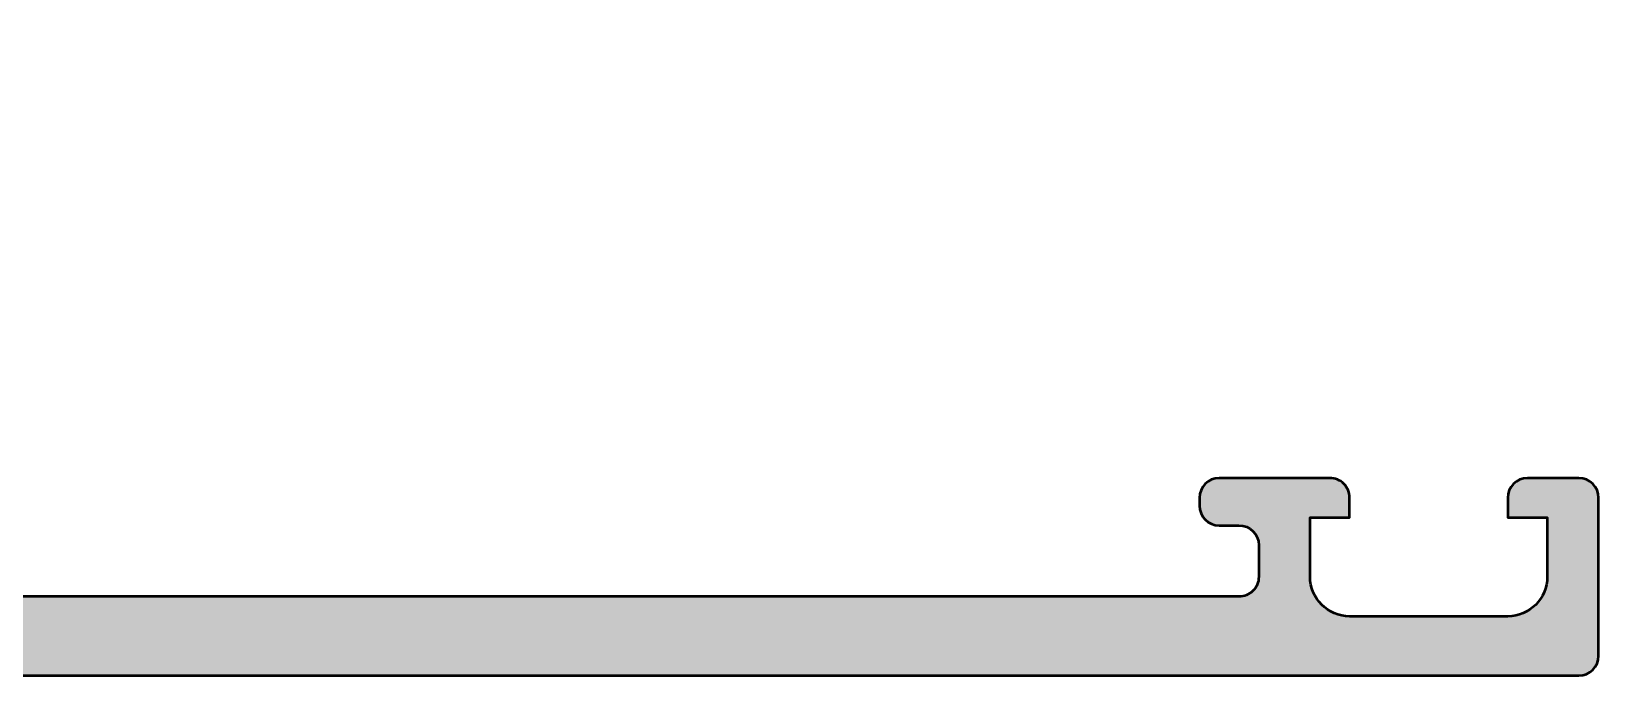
# Model space of a CAD drawing. Extents: x 0 to 84.5, y 0 to 75.
# Drawn here: x 44.85 to 84.5, y 0 to 16.3 of the extents above; entities that cross this region are included whole.
import ezdxf

# ---------------------------------------------------------------- set-up
doc = ezdxf.new("R2010")
doc.units = 0
doc.layers.add('0S-Alu contour', color=7, linetype='Continuous', lineweight=50)
doc.layers.add('0S-Alu hatch', color=252, linetype='Continuous', lineweight=25)

# ---------------------------------------------------------------- blocks, each defined once
blk = doc.blocks.new('357460__110EBE05_A1E1_44D3_B957_18765CCB0CA1_')
at = {"layer": '0S-Alu hatch'}
h = blk.add_hatch(color=256, dxfattribs=at)
edge = h.paths.add_edge_path()
edge.add_line((4.038777271898537, 9.893795411033778), (15.90008572353681, 9.892615715859696))
edge.add_ellipse((15.89998626613141, 8.892615894695659), major_axis=(-0.9999998261099275, 0), ratio=1, start_angle=180, end_angle=269.9943015094291, ccw=False)
edge.add_line((16.89998609224134, 8.892615894695659), (16.89998609224142, 2.792169532215742))
edge.add_ellipse((15.8999865223877, 2.792169532215745), major_axis=(-0.9999995698537238, 0), ratio=1, start_angle=89.9936521724153, end_angle=180, ccw=False)
edge.add_line((15.89987573194388, 1.792169968499284), (4.040330807359737, 1.793483893318324))
edge.add_line((4.040330807359737, 1.793483893318324), (2.999984184892696, 1.19283239070907))
edge.add_line((2.999984184892696, 1.19283239070907), (1.499984184892696, 1.192832390709071))
edge.add_line((1.499984184892696, 1.192832390709071), (1.499999443681757, 1.999999443931727))
edge.add_line((1.499999443681757, 1.999999443931727), (0.4999994436819115, 1.999999443931729))
edge.add_arc((0.4999994436819108, 1.499999443931728), 0.5000000000000009, 89.99999999999991, 180)
edge.add_line((-5.563180902e-07, 1.499999443931728), (-5.563185508e-07, 0.5000000002681013))
edge.add_arc((0.5000152590570418, 0.5000000002680258), 0.5000158153755925, 180, 269.9981877490386)
edge.add_line((0.4999994436837338, -1.58148574485e-05), (83.99993449912272, -1.58190744666e-05))
edge.add_arc((83.99993449912272, 0.5000491307510511), 0.5000649498255177, 270, 360)
edge.add_line((84.49999944894822, 0.500049130751053), (84.49999945017372, 4.499903606658964))
edge.add_arc((83.99991886453952, 4.49990360600054), 0.5000805856341941, 0, 89.99999999999349)
edge.add_line((83.9999188645396, 4.999984191634734), (82.70000056427558, 4.999984187637767))
edge.add_arc((82.70000056677274, 4.499934233926893), 0.5000499537108736, 90.00000028612648, 180)
edge.add_line((82.19995061306189, 4.499934233926893), (82.19995061555676, 3.999984185142665))
edge.add_line((82.19995061555676, 3.999984185142665), (83.19995061555677, 3.999984185142665))
edge.add_line((83.19995061555677, 3.999984185142665), (83.1999506162403, 2.499947211449106))
edge.add_ellipse((82.19998758925028, 2.499947211449125), major_axis=(-0.9999630269900166, 0), ratio=1, start_angle=90.0000000000008, end_angle=180, ccw=False)
edge.add_line((82.19998758925028, 1.499984184459109), (78.2000274850951, 1.499984182188409))
edge.add_ellipse((78.20002748526599, 2.500061054851891), major_axis=(-1.000076872663481, 0), ratio=1, start_angle=0, end_angle=89.9999999902098, ccw=False)
edge.add_line((77.1999506126025, 2.50006105485189), (77.19995061555676, 3.999984185142665))
edge.add_line((77.19995061555676, 3.999984185142665), (78.19995061555676, 3.999984185142665))
edge.add_line((78.19995061555676, 3.999984185142665), (78.19995061752876, 4.500028590406401))
edge.add_arc((77.69999502082038, 4.500028590406401), 0.4999555967083751, 0, 90.0000000000016)
edge.add_line((77.69999502082035, 4.999984187114776), (74.89996282223582, 4.999984185142657))
edge.add_arc((74.89996282258797, 4.499984185142685), 0.4999999999999716, 90.00000004035284, 180)
edge.add_line((74.399962822588, 4.499984185142685), (74.39996282258801, 4.299984185142616))
edge.add_arc((74.899962822588, 4.299984185142651), 0.5, 180, 269.9999999999968)
edge.add_line((74.89996282258798, 3.799984185142651), (75.39996282258826, 3.799984185142665))
edge.add_ellipse((75.39992772342245, 3.299949085977313), major_axis=(-0.5000351003972169, 0), ratio=1, start_angle=180, end_angle=269.99597821419815, ccw=False)
edge.add_line((75.89996282381966, 3.299949086148935), (75.89996282286238, 2.4999976968443))
edge.add_ellipse((75.39994625912875, 2.499997696844149), major_axis=(-0.5000165637336238, 0), ratio=1, start_angle=89.9999999999983, end_angle=180, ccw=False)
edge.add_line((75.39994625912874, 1.999981133110526), (44.09998474121099, 1.999981133384965))
edge.add_line((44.09998474121099, 1.999981133384965), (38.06152057518622, 2.432378234126496))
edge.add_ellipse((38.09997601978077, 3.431614551980089), major_axis=(-0.9999760197807599, 0), ratio=1, start_angle=0, end_angle=87.79606903055378, ccw=False)
edge.add_line((37.10000000000001, 3.431614551980089), (37.09999999999175, 10.09327929410276))
edge.add_ellipse((37.59999712735979, 10.09327929410276), major_axis=(-0.4999971273680331, 0), ratio=1, start_angle=270.0000000000008, end_angle=360, ccw=False)
edge.add_line((37.59999712735978, 10.59327642147079), (38.50000000000001, 10.59327642147079))
edge.add_arc((38.5, 11.09327642147079), 0.5, 270.0000000000008, 360)
edge.add_line((39, 11.09327642147078), (39.00000000000002, 12.50000000000005))
edge.add_ellipse((39.07883644654287, 12.76752059199298), major_axis=(-0.2788950563271894, 0), ratio=1, start_angle=-1.164589374101297, end_angle=73.58012358053412, ccw=False)
edge.add_line((38.79999900000007, 12.77318899999136), (38.79999900000007, 13.22678299999114))
edge.add_ellipse((39.07886709564336, 13.23244365946811), major_axis=(-0.2789255417372767, 0), ratio=1, start_angle=-73.5754054446345, end_angle=1.162870072869282, ccw=False)
edge.add_line((39.00000000000011, 13.49998699999116), (38.99999999999998, 15.37999800000001))
edge.add_arc((38.70000000000014, 15.37999799999999), 0.2999999999998408, 0, 89.99999999999186)
edge.add_line((38.70000000000018, 15.67999799999983), (37.72002568095734, 15.67999799999995))
edge.add_arc((37.7200256809573, 15.37999799999977), 0.300000000000189, 89.99999999999324, 180)
edge.add_line((37.42002568095711, 15.37999799999977), (37.42002568095734, 12.61999999999964))
edge.add_ellipse((37.30002568095748, 12.61999999999963), major_axis=(-0.1199999999998553, 0), ratio=1, start_angle=89.35390802312651, end_angle=180, ccw=False)
edge.add_line((37.298672537763, 12.50000762939441), (32.99999091727534, 12.50000762911511))
edge.add_ellipse((32.99999091727534, 12.99999091707843), major_axis=(-0.4999832879633193, 0), ratio=1, start_angle=0, end_angle=90, ccw=False)
edge.add_line((32.50000762931203, 12.99999091707843), (32.50000762939452, 13.70000457763706))
edge.add_line((32.50000762939452, 13.70000457763706), (33.88825225830078, 16.10452270507813))
edge.add_arc((33.76440309485892, 16.16242995586833), 0.1367181954947071, 334.9409625371278, 464.9299164549246)
edge.add_arc((34.07897837153547, 11.48374871932883), 4.823484484437536, 94.1587393594464, 161.6785123914391)
edge.add_ellipse((28.99999436136017, 13.00001326750438), major_axis=(-0.5000132681235588, 0), ratio=1, start_angle=90.00000000830607, end_angle=179.9989168169343, ccw=False)
edge.add_line((28.99999436143266, 12.49999999938082), (24.99985928421006, 12.49999999941989))
edge.add_ellipse((24.99985928421009, 13.00001406071563), major_axis=(-0.5000140612957386, 0), ratio=1, start_angle=0.0011740741177277414, end_angle=89.9999999999967, ccw=False)
edge.add_arc((20.02185550056641, 11.61337701605192), 4.687763414797633, 17.20534080500239, 86.95750766345859)
edge.add_arc((20.23254128291837, 16.16486091738224), 0.1351601745766995, 73.61624440576657, 206.5142291987346)
edge.add_line((20.11159677941558, 16.10452270507803), (21.49984140832207, 13.7000045776366))
edge.add_line((21.49984140832207, 13.7000045776366), (21.49984140850967, 12.99998629519794))
edge.add_ellipse((20.99986274225059, 12.99998629519811), major_axis=(-0.4999786662590786, 0), ratio=1, start_angle=90.00009934838431, end_angle=180, ccw=False)
edge.add_line((20.9998636091918, 12.50000762893978), (16.69989032203612, 12.50000017346645))
edge.add_ellipse((16.69989011396135, 12.62000017346633), major_axis=(-0.1200000000000641, 0), ratio=1, start_angle=0, end_angle=90.00009934838448, ccw=False)
edge.add_line((16.57989011396128, 12.62000017346633), (16.57989011396118, 15.38016584667992))
edge.add_arc((16.27989011396133, 15.38016584667991), 0.2999999999998479, 0, 90.00000000000067)
edge.add_line((16.27989011396133, 15.68016584667975), (15.29991579491836, 15.68016584667975))
edge.add_arc((15.29991579491836, 15.38016584667968), 0.3000000000000753, 90, 180)
edge.add_line((14.99991579491828, 15.38016584667968), (14.99991579491851, 13.50015484667118))
edge.add_ellipse((14.92104869927527, 13.23261150614826), major_axis=(-0.2789255417371535, 0), ratio=1, start_angle=178.8371299271217, end_angle=253.5754054446293, ccw=False)
edge.add_line((15.19991679491844, 13.22695084667124), (15.19991679491844, 12.77335684667115))
edge.add_ellipse((14.92107934837559, 12.76768843867286), major_axis=(-0.278895056327239, 0), ratio=1, start_angle=106.41987641947699, end_angle=181.1645893740816, ccw=False)
edge.add_line((14.99991579491851, 12.50016784667991), (14.99991579491852, 12.19386140905455))
edge.add_ellipse((14.49991579491852, 12.19386140905452), major_axis=(-0.5000000000000071, 0), ratio=1, start_angle=89.99357176460671, end_angle=180, ccw=False)
edge.add_line((14.49985969798228, 11.69386141220138), (0.5000300159110136, 11.69543210733136))
edge.add_arc((0.4999739184146696, 11.19542711814233), 0.5000049923359242, 89.99357176460683, 180.0008726744492)
edge.add_line((-3.10738632577e-05, 11.19541950254357), (-1.5815049307e-05, 10.19360292651268))
edge.add_arc((0.4999841380554259, 10.19361054211398), 0.4999999531627302, 180.0008726836372, 269.9999999999934)
edge.add_line((0.4999841380553681, 9.693610588951255), (1.499984184892695, 9.693610588951138))
edge.add_line((1.499984184892695, 9.693610588951138), (1.499984184892809, 10.49353734676376))
edge.add_line((1.499984184892809, 10.49353734676376), (2.999984184892697, 10.49353734676375))
edge.add_line((2.999984184892697, 10.49353734676375), (4.038777271898537, 9.893795411033778))
edge = h.paths.add_edge_path()
edge.add_line((18.39998571076335, 2.093281178233524), (18.39998571076335, 10.29327624234526))
edge.add_ellipse((18.89998283813982, 10.29327624234476), major_axis=(-0.4999971273764672, 0), ratio=1, start_angle=270, end_angle=360, ccw=False)
edge.add_line((18.89998283813982, 10.79327336972123), (35.099971214922, 10.79327336971298))
edge.add_ellipse((35.09997408755378, 10.29327624234477), major_axis=(-0.4999971273764592, 0), ratio=1, start_angle=180, end_angle=270.00032918124646, ccw=False)
edge.add_line((35.59997121493025, 10.29327624234528), (35.59997121493025, 2.093281178233532))
edge.add_ellipse((35.09997408755378, 2.093281178233531), major_axis=(-0.4999971273764601, 0), ratio=1, start_angle=90.00000000002927, end_angle=180, ccw=False)
edge.add_line((35.09997408755404, 1.593284050857071), (18.8999828381398, 1.593284050857072))
edge.add_ellipse((18.8999828381398, 2.093281178233524), major_axis=(-0.499997127376453, 0), ratio=1, start_angle=0, end_angle=90.0000000000004, ccw=False)
at = {"layer": '0S-Alu contour', "color": 7}
for points in [[(20.11159677941558, 16.10452270507803), (21.49984140832207, 13.7000045776366), (21.49984140850967, 12.99998629519794)], [(32.50000762931203, 12.99999091707843), (32.50000762939452, 13.70000457763706), (33.88825225830078, 16.10452270507813)], [(16.27989011396133, 15.68016584667975), (15.29991579491836, 15.68016584667975)], [(38.70000000000018, 15.67999799999983), (37.72002568095734, 15.67999799999995)], [(14.99991579491828, 15.38016584667968), (14.99991579491851, 13.50015484667118)], [(16.57989011396128, 12.62000017346633), (16.57989011396118, 15.38016584667992)], [(37.42002568095711, 15.37999799999977), (37.42002568095734, 12.61999999999964)], [(39.00000000000011, 13.49998699999116), (38.99999999999998, 15.37999800000001)], [(15.19991679491844, 13.22695084667124), (15.19991679491844, 12.77335684667115)], [(38.79999900000007, 12.77318899999136), (38.79999900000007, 13.22678299999114)], [(14.99991579491851, 12.50016784667991), (14.99991579491852, 12.19386140905455)], [(20.9998636091918, 12.50000762893978), (16.69989032203612, 12.50000017346645)], [(28.99999436143266, 12.49999999938082), (24.99985928421006, 12.49999999941989)], [(37.298672537763, 12.50000762939441), (32.99999091727534, 12.50000762911511)], [(39, 11.09327642147078), (39.00000000000002, 12.50000000000005)], [(14.49985969798228, 11.69386141220138), (0.5000300159110136, 11.69543210733136)], [(-3.10738632577e-05, 11.19541950254357), (-1.5815049307e-05, 10.19360292651268)], [(18.89998283813982, 10.79327336972123), (35.099971214922, 10.79327336971298)], [(0.4999841380553681, 9.693610588951255), (1.499984184892695, 9.693610588951138), (1.499984184892809, 10.49353734676376), (2.999984184892697, 10.49353734676375), (4.038777271898537, 9.893795411033778)], [(37.59999712735978, 10.59327642147079), (38.50000000000001, 10.59327642147079)], [(18.39998571076335, 2.093281178233524), (18.39998571076335, 10.29327624234526)], [(35.59997121493025, 10.29327624234528), (35.59997121493025, 2.093281178233532)], [(37.10000000000001, 3.431614551980089), (37.09999999999175, 10.09327929410276)], [(4.038777271898537, 9.893795411033778), (15.90008572353681, 9.892615715859696)], [(16.89998609224134, 8.892615894695659), (16.89998609224142, 2.792169532215742)], [(77.69999502082035, 4.999984187114776), (74.89996282223582, 4.999984185142657)], [(83.9999188645396, 4.999984191634734), (82.70000056427558, 4.999984187637767)], [(74.399962822588, 4.499984185142685), (74.39996282258801, 4.299984185142616)], [(77.1999506126025, 2.50006105485189), (77.19995061555676, 3.999984185142665), (78.19995061555676, 3.999984185142665), (78.19995061752876, 4.500028590406401)], [(82.19995061306189, 4.499934233926893), (82.19995061555676, 3.999984185142665), (83.19995061555677, 3.999984185142665), (83.1999506162403, 2.499947211449106)], [(84.49999944894822, 0.500049130751053), (84.49999945017372, 4.499903606658964)], [(74.89996282258798, 3.799984185142651), (75.39996282258826, 3.799984185142665)], [(75.89996282381966, 3.299949086148935), (75.89996282286238, 2.4999976968443)], [(75.39994625912874, 1.999981133110526), (44.09998474121099, 1.999981133384965), (38.06152057518622, 2.432378234126496)], [(15.89987573194388, 1.792169968499284), (4.040330807359737, 1.793483893318324), (2.999984184892696, 1.19283239070907), (1.499984184892696, 1.192832390709071), (1.499999443681757, 1.999999443931727), (0.4999994436819115, 1.999999443931729)], [(35.09997408755404, 1.593284050857071), (18.8999828381398, 1.593284050857072)], [(-5.563180902e-07, 1.499999443931728), (-5.563185508e-07, 0.5000000002681013)], [(82.19998758925028, 1.499984184459109), (78.2000274850951, 1.499984182188409)], [(0.4999994436837338, -1.58148574485e-05), (83.99993449912272, -1.58190744666e-05)]]:
    blk.add_lwpolyline(points, dxfattribs=at)
for centre, radius, start, end in [((20.23254128291837, 16.16486091738224), 0.1351601745766995, 73.61624440576657, 206.5142291987346), ((20.02185550056641, 11.61337701605192), 4.687763414797633, 17.20534080500239, 86.95750766345859), ((34.07897837153547, 11.48374871932883), 4.823484484437536, 94.1587393594464, 161.6785123914391), ((33.76440309485892, 16.16242995586833), 0.1367181954947071, 334.9409625371278, 104.9299164549245), ((15.29991579491836, 15.38016584667968), 0.3000000000000753, 90, 180), ((16.27989011396133, 15.38016584667991), 0.2999999999998479, 0, 90.00000000000067), ((37.7200256809573, 15.37999799999977), 0.300000000000189, 89.99999999999324, 180), ((38.70000000000014, 15.37999799999999), 0.2999999999998408, 0, 89.99999999999186), ((0.4999739184146696, 11.19542711814233), 0.5000049923359242, 89.99357176460683, 180.0008726744492), ((38.5, 11.09327642147079), 0.5, 270.0000000000008, 0), ((0.4999841380554259, 10.19361054211398), 0.4999999531627302, 180.0008726836372, 269.9999999999934), ((74.89996282258797, 4.499984185142685), 0.4999999999999716, 90.00000004035284, 180), ((77.69999502082038, 4.500028590406401), 0.4999555967083751, 0, 90.0000000000016), ((82.70000056677274, 4.499934233926893), 0.5000499537108736, 90.00000028612648, 180), ((83.99991886453952, 4.49990360600054), 0.5000805856341941, 0, 89.99999999999349), ((74.899962822588, 4.299984185142651), 0.5, 180, 269.9999999999968), ((0.4999994436819108, 1.499999443931728), 0.5000000000000009, 89.99999999999991, 180), ((0.5000152590570418, 0.5000000002680258), 0.5000158153755925, 180, 269.9981877490386), ((83.99993449912272, 0.5000491307510511), 0.5000649498255177, 270, 0)]:
    blk.add_arc(centre, radius, start, end, dxfattribs=at)
at = {"layer": '0S-Alu contour', "color": 7, "extrusion": (0, 0, -1)}
for centre, radius, start, end in [((-14.92104869927527, 13.23261150614826), 0.2789255417371535, 106.4245945553707, 181.1628700728784), ((-39.07886709564336, 13.23244365946811), 0.2789255417372767, 358.8371299271307, 73.57540544463454), ((-14.92107934837559, 12.76768843867286), 0.278895056327239, 178.8354106259184, 253.580123580523), ((-20.99986274225059, 12.99998629519811), 0.4999786662590786, 180, 269.9999006516157), ((-24.99985928421009, 13.00001406071563), 0.5000140612957386, 270.0000000000033, 359.9988259258823), ((-28.99999436136017, 13.00001326750438), 0.5000132681235588, 180.0010831830658, 269.9999999916939), ((-32.99999091727534, 12.99999091707843), 0.4999832879633193, 270, 0), ((-39.07883644654287, 12.76752059199298), 0.2788950563271894, 286.4198764194659, 1.164589374101305), ((-16.69989011396135, 12.62000017346633), 0.1200000000000641, 269.9999006516155, 0), ((-37.30002568095748, 12.61999999999963), 0.1199999999998553, 180, 270.6460919768735), ((-14.49991579491852, 12.19386140905452), 0.5000000000000071, 180, 270.0064282353933), ((-18.89998283813982, 10.29327624234476), 0.4999971273764672, 0, 90), ((-35.09997408755378, 10.29327624234477), 0.4999971273764592, 89.99967081875351, 180), ((-37.59999712735979, 10.09327929410276), 0.4999971273680331, 0, 89.9999999999992), ((-15.89998626613141, 8.892615894695659), 0.9999998261099275, 90.00569849057091, 180), ((-75.39992772342245, 3.299949085977313), 0.5000351003972169, 90.00402178580185, 180), ((-38.09997601978077, 3.431614551980089), 0.9999760197807599, 272.2039309694462, 0), ((-15.8999865223877, 2.792169532215745), 0.999999569853724, 180, 270.0063478275847), ((-75.39994625912875, 2.499997696844149), 0.5000165637336238, 180, 270.0000000000017), ((-78.20002748526599, 2.500061054851891), 1.000076872663481, 270.0000000097903, 0), ((-82.19998758925028, 2.499947211449125), 0.9999630269900166, 180, 269.9999999999992), ((-18.8999828381398, 2.093281178233524), 0.499997127376453, 269.9999999999996, 0), ((-35.09997408755378, 2.093281178233531), 0.4999971273764601, 180, 269.9999999999707)]:
    blk.add_arc(centre, radius, start, end, dxfattribs=at)
blk = doc.blocks.new('366290__D0F805A1_5CDF_48B5_A887_870BBBACE156_')
at = {"layer": '0S-Alu contour', "color": 7}
blk.add_blockref('357460__110EBE05_A1E1_44D3_B957_18765CCB0CA1_', (0, 0), dxfattribs=at)

msp = doc.modelspace()

# ---------------------------------------------------------------- block references
at = {"layer": '0S-Alu contour', "color": 7}
msp.add_blockref('366290__D0F805A1_5CDF_48B5_A887_870BBBACE156_', (0, 0), dxfattribs=at)

doc.saveas('drawing.dxf')
